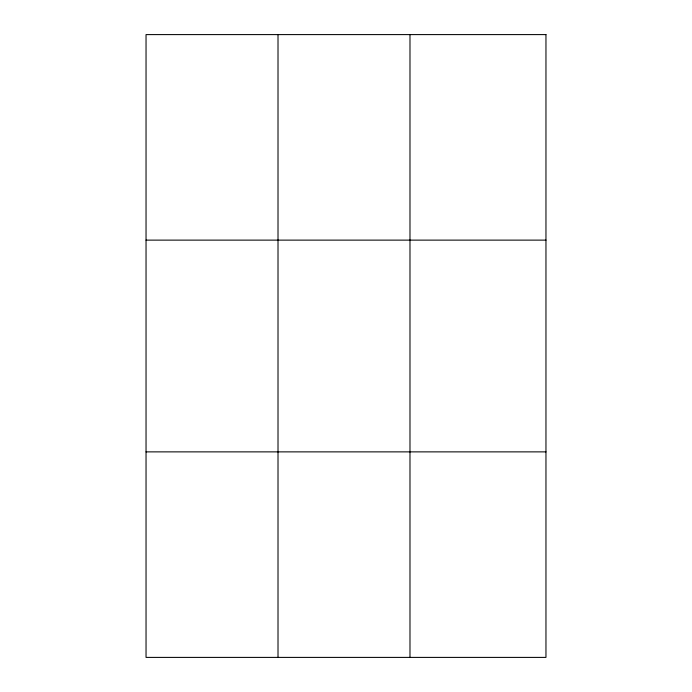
<?xml version="1.0" encoding="UTF-8"?>
<svg xmlns="http://www.w3.org/2000/svg" width="692" height="692" viewBox="0 0 692 692"><rect width="100%" height="100%" fill="white"/><g stroke="black" fill="none" stroke-linecap="round" stroke-linejoin="round"><path stroke-width="1.04" d="M278.011 657.4L278.011 34.6M409.984 657.4L409.984 34.6M146.038 240.124L545.962 240.124M146.038 451.876L545.962 451.876M545.962 34.6L545.962 657.4L146.038 657.4L146.038 34.6L545.962 34.6"/></g></svg>
